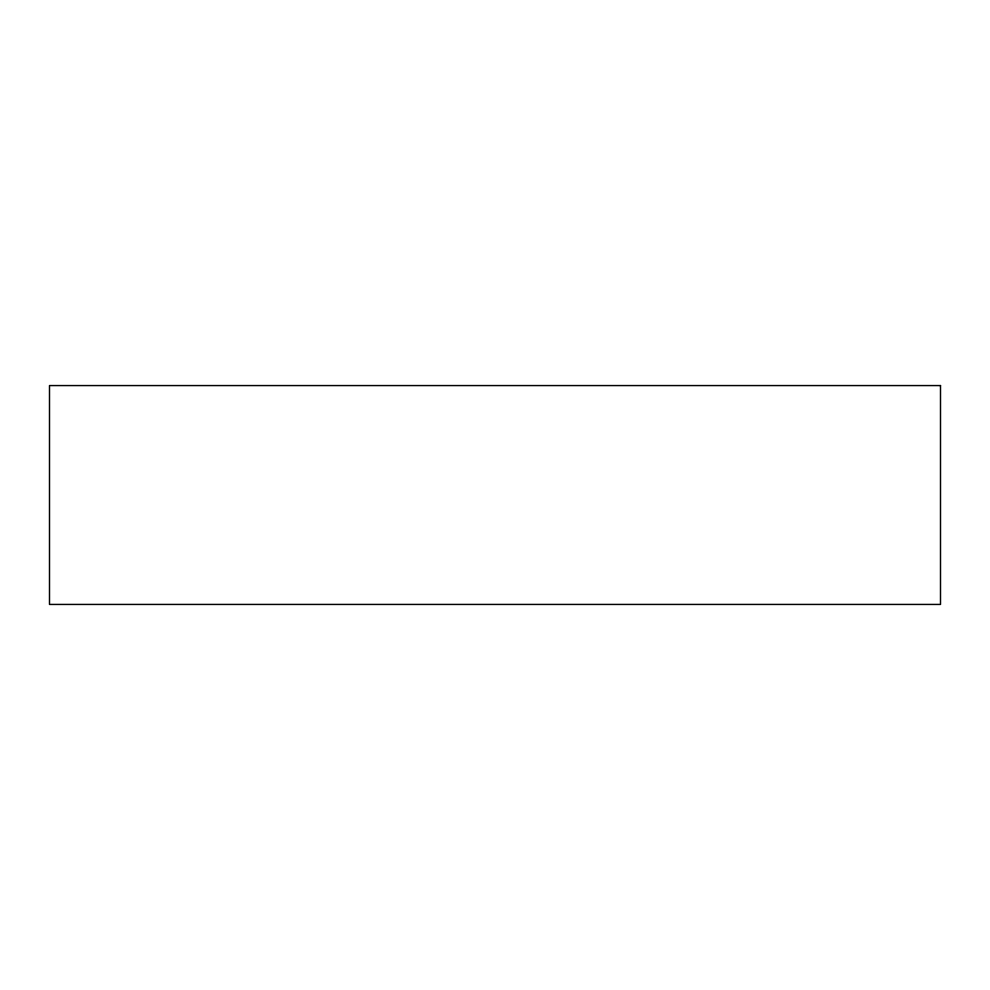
<?xml version="1.0" encoding="UTF-8"?>
<svg xmlns="http://www.w3.org/2000/svg" width="990" height="990" viewBox="0 0 990 990"><rect width="100%" height="100%" fill="white"/><g stroke="black" fill="none" stroke-linecap="round" stroke-linejoin="round"><path stroke-width="1.49" d="M940.5 385.568L49.5 385.568L49.5 604.432L940.5 604.432L940.5 385.568"/></g></svg>
